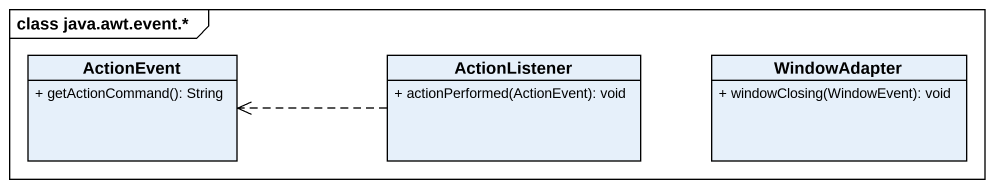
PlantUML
@startuml
mainframe class java.awt.event.*
hide circle
hide empty members
skinparam classAttributeIconSize 0
class ActionEvent {
  + getActionCommand(): String
}
class ActionListener {
  + actionPerformed(ActionEvent): void
}
class WindowAdapter {
  + windowClosing(WindowEvent): void
}
ActionListener .left.> ActionEvent
@enduml
